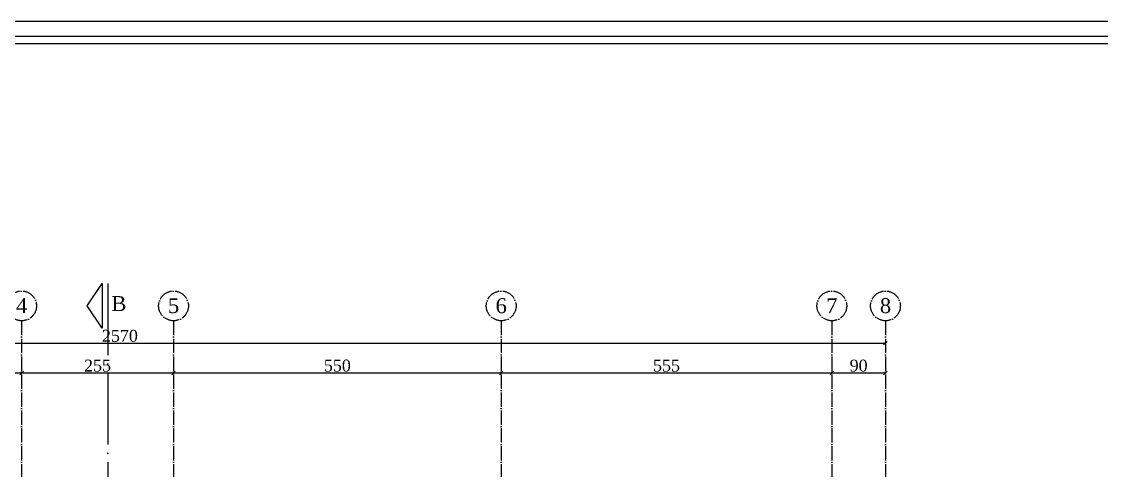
# Model space of a CAD drawing. Header units: centimetres. Extents: x -1107 to 35418, y 13584 to 18329.
# Drawn here: x 6538 to 8350, y 16333 to 17087 of the extents above; entities that cross this region are included whole.
import ezdxf

# ---------------------------------------------------------------- set-up
doc = ezdxf.new("R2010")
doc.units = ezdxf.units.CM
doc.linetypes.add('ACAD_ISO04W100', pattern=[30, 24, -3, 0, -3])
doc.layers.add('YLZ-AKS', color=7, linetype='ACAD_ISO04W100', lineweight=5, true_color=0x2e2f36)
for name, color, linetype in [('YLZ-Kesit Çizgisi', 10, 'Continuous'), ('YLZ-PAFTA', 165, 'Continuous'), ('YLZ-YAZI', 113, 'Continuous')]:
    doc.layers.add(name, color=color, linetype=linetype)
doc.layers.add('YLZ-TEFRİŞ', color=191, linetype='Continuous', lineweight=20)
doc.layers.add('YLZ-ÖLÇÜ', color=251, linetype='Continuous', lineweight=5)
doc.styles.add('ARIAL', font='times.ttf')
doc.dimstyles.new('YLZ - Dış Ölçü', dxfattribs={"dimscale": 2, "dimtxt": 10, "dimasz": 3, "dimexe": 1.25, "dimexo": 1, "dimgap": 1, "dimtad": 1, "dimdec": 1, "dimrnd": 0.5, "dimtxsty": 'ARIAL', "dimblk": 'OBLIQUE', "dimcen": 1, "dimclrd": 250, "dimclre": 250, "dimclrt": 150, "dimadec": 0, "dimazin": 0, "dimtfac": 1, "dimtdec": 1, "dimtmove": 1, "dimatfit": 3, "dimldrblk": 'OBLIQUE', "dimfxl": 5, "dimfxlon": 1, "dimarcsym": 0})

# ---------------------------------------------------------------- blocks, each defined once
blk = doc.blocks.new('Aks')
at = {"layer": 'YLZ-AKS'}
for p, q in [((480230.8, 4514449.6), (480230.8, 4513204.6)), ((480485.8, 4514449.6), (480485.8, 4513204.6)), ((481035.8, 4514449.6), (481035.8, 4513204.6)), ((481590.8, 4514449.6), (481590.8, 4513204.6)), ((481680.8, 4514449.6), (481680.8, 4513204.6))]:
    blk.add_line(p, q, dxfattribs=at)
for centre in [(480230.8, 4514474.6), (480485.8, 4514474.6), (481035.8, 4514474.6), (481590.8, 4514474.6), (481680.8, 4514474.6)]:
    blk.add_circle(centre, 25, dxfattribs=at)
at = {"layer": 'YLZ-Kesit Çizgisi', "linetype": 'ACAD_ISO04W100', "ltscale": 5}
blk.add_line((480375.8, 4514512.1), (480375.8, 4513142.1), dxfattribs=at)
blk.add_lwpolyline([(480365.8, 4514437.1), (480340.8, 4514474.6), (480365.8, 4514512.1), (480365.8, 4514437.1)], dxfattribs=at)
at = {"layer": 'YLZ-Kesit Çizgisi', "linetype": 'ACAD_ISO04W100', "ltscale": 5, "insert": (480381.6, 4514491), "char_height": 25, "attachment_point": 1, "style": 'ARIAL'}
blk.add_mtext_dynamic_manual_height_columns('B', width=209.742, gutter_width=12.5, heights=[104], dxfattribs=at)
at = {"layer": 'YLZ-YAZI', "char_height": 25, "attachment_point": 1, "style": 'ARIAL'}
for s, heights, insert in [('\\pxqc;4', [8.55], (480215.1, 4514487.5)), ('\\pxqc;5', [8.55], (480470.1, 4514487.5)), ('\\pxqc;6', [17.4], (481020.1, 4514487.5)), ('\\pxqc;7', [8.55], (481575.1, 4514487.5)), ('\\pxqc;8', [8.55], (481665.1, 4514487.5))]:
    blk.add_mtext_dynamic_manual_height_columns(s, width=31.519, gutter_width=12.5, heights=heights, dxfattribs=dict(at, insert=insert))
blk = doc.blocks.new('_Oblique')
at = {"color": 0, "linetype": 'ByBlock', "lineweight": -2}
blk.add_line((-0.5, -0.5), (0.5, 0.5), dxfattribs=at)
blk = doc.blocks.new('*D5553')
at = {"layer": 'Defpoints', "color": 0, "transparency": 16777216}
for p in [(7342.7, 16496.9), (7897.7, 16496.9), (7897.7, 16496.9)]:
    blk.add_point(p, dxfattribs=at)
at = {"layer": 'YLZ-ÖLÇÜ', "color": 250, "lineweight": -2, "transparency": 16777216}
for p, q in [((7342.7, 16496.9), (7342.7, 16499.4)), ((7342.7, 16496.9), (7897.7, 16496.9)), ((7897.7, 16496.9), (7897.7, 16499.4))]:
    blk.add_line(p, q, dxfattribs=at)
at = {"layer": 'YLZ-ÖLÇÜ', "color": 250, "lineweight": -2, "transparency": 16777216, "xscale": 6, "yscale": 6, "zscale": 6, "rotation": 180}
blk.add_blockref('_Oblique', (7342.7, 16496.9), dxfattribs=at)
at = {"layer": 'YLZ-ÖLÇÜ', "color": 250, "lineweight": -2, "transparency": 16777216, "xscale": 6, "yscale": 6, "zscale": 6}
blk.add_blockref('_Oblique', (7897.7, 16496.9), dxfattribs=at)
at = {"layer": 'YLZ-ÖLÇÜ', "color": 150, "transparency": 16777216, "insert": (7620.2, 16509.1), "char_height": 20, "attachment_point": 5, "style": 'ARIAL'}
blk.add_mtext('555', dxfattribs=at)
blk = doc.blocks.new('*D5554')
at = {"layer": 'Defpoints', "color": 0, "transparency": 16777216}
for p in [(7897.7, 16496.9), (7987.7, 16496.9), (7987.7, 16496.9)]:
    blk.add_point(p, dxfattribs=at)
at = {"layer": 'YLZ-ÖLÇÜ', "color": 250, "lineweight": -2, "transparency": 16777216}
for p, q in [((7897.7, 16496.9), (7897.7, 16499.4)), ((7897.7, 16496.9), (7987.7, 16496.9)), ((7987.7, 16496.9), (7987.7, 16499.4))]:
    blk.add_line(p, q, dxfattribs=at)
at = {"layer": 'YLZ-ÖLÇÜ', "color": 250, "lineweight": -2, "transparency": 16777216, "xscale": 6, "yscale": 6, "zscale": 6, "rotation": 180}
blk.add_blockref('_Oblique', (7897.7, 16496.9), dxfattribs=at)
at = {"layer": 'YLZ-ÖLÇÜ', "color": 250, "lineweight": -2, "transparency": 16777216, "xscale": 6, "yscale": 6, "zscale": 6}
blk.add_blockref('_Oblique', (7987.7, 16496.9), dxfattribs=at)
at = {"layer": 'YLZ-ÖLÇÜ', "color": 150, "transparency": 16777216, "insert": (7942.7, 16509.1), "char_height": 20, "attachment_point": 5, "style": 'ARIAL'}
blk.add_mtext('90', dxfattribs=at)
blk = doc.blocks.new('*D5559')
at = {"layer": 'Defpoints', "color": 0, "transparency": 16777216}
for p in [(6182.7, 16496.9), (6537.7, 16496.9), (6537.7, 16496.9)]:
    blk.add_point(p, dxfattribs=at)
at = {"layer": 'YLZ-ÖLÇÜ', "color": 250, "lineweight": -2, "transparency": 16777216}
for p, q in [((6182.7, 16496.9), (6182.7, 16499.4)), ((6182.7, 16496.9), (6537.7, 16496.9)), ((6537.7, 16496.9), (6537.7, 16499.4))]:
    blk.add_line(p, q, dxfattribs=at)
at = {"layer": 'YLZ-ÖLÇÜ', "color": 250, "lineweight": -2, "transparency": 16777216, "xscale": 6, "yscale": 6, "zscale": 6, "rotation": 180}
blk.add_blockref('_Oblique', (6182.7, 16496.9), dxfattribs=at)
at = {"layer": 'YLZ-ÖLÇÜ', "color": 250, "lineweight": -2, "transparency": 16777216, "xscale": 6, "yscale": 6, "zscale": 6}
blk.add_blockref('_Oblique', (6537.7, 16496.9), dxfattribs=at)
at = {"layer": 'YLZ-ÖLÇÜ', "color": 150, "transparency": 16777216, "insert": (6360.2, 16509.1), "char_height": 20, "attachment_point": 5, "style": 'ARIAL'}
blk.add_mtext('355', dxfattribs=at)
blk = doc.blocks.new('*D5560')
at = {"layer": 'Defpoints', "color": 0, "transparency": 16777216}
for p in [(6537.7, 16496.9), (6792.7, 16496.9), (6792.7, 16496.9)]:
    blk.add_point(p, dxfattribs=at)
at = {"layer": 'YLZ-ÖLÇÜ', "color": 250, "lineweight": -2, "transparency": 16777216}
for p, q in [((6537.7, 16496.9), (6537.7, 16499.4)), ((6537.7, 16496.9), (6792.7, 16496.9)), ((6792.7, 16496.9), (6792.7, 16499.4))]:
    blk.add_line(p, q, dxfattribs=at)
at = {"layer": 'YLZ-ÖLÇÜ', "color": 250, "lineweight": -2, "transparency": 16777216, "xscale": 6, "yscale": 6, "zscale": 6, "rotation": 180}
blk.add_blockref('_Oblique', (6537.7, 16496.9), dxfattribs=at)
at = {"layer": 'YLZ-ÖLÇÜ', "color": 250, "lineweight": -2, "transparency": 16777216, "xscale": 6, "yscale": 6, "zscale": 6}
blk.add_blockref('_Oblique', (6792.7, 16496.9), dxfattribs=at)
at = {"layer": 'YLZ-ÖLÇÜ', "color": 150, "transparency": 16777216, "insert": (6665.2, 16509.1), "char_height": 20, "attachment_point": 5, "style": 'ARIAL'}
blk.add_mtext('255', dxfattribs=at)
blk = doc.blocks.new('*D5561')
at = {"layer": 'Defpoints', "color": 0, "transparency": 16777216}
for p in [(6792.7, 16496.9), (7342.7, 16496.9), (7342.7, 16496.9)]:
    blk.add_point(p, dxfattribs=at)
at = {"layer": 'YLZ-ÖLÇÜ', "color": 250, "lineweight": -2, "transparency": 16777216}
for p, q in [((6792.7, 16496.9), (6792.7, 16499.4)), ((6792.7, 16496.9), (7342.7, 16496.9)), ((7342.7, 16496.9), (7342.7, 16499.4))]:
    blk.add_line(p, q, dxfattribs=at)
at = {"layer": 'YLZ-ÖLÇÜ', "color": 250, "lineweight": -2, "transparency": 16777216, "xscale": 6, "yscale": 6, "zscale": 6, "rotation": 180}
blk.add_blockref('_Oblique', (6792.7, 16496.9), dxfattribs=at)
at = {"layer": 'YLZ-ÖLÇÜ', "color": 250, "lineweight": -2, "transparency": 16777216, "xscale": 6, "yscale": 6, "zscale": 6}
blk.add_blockref('_Oblique', (7342.7, 16496.9), dxfattribs=at)
at = {"layer": 'YLZ-ÖLÇÜ', "color": 150, "transparency": 16777216, "insert": (7067.7, 16509.1), "char_height": 20, "attachment_point": 5, "style": 'ARIAL'}
blk.add_mtext('550', dxfattribs=at)
blk = doc.blocks.new('*D5580')
at = {"layer": 'Defpoints', "color": 0, "transparency": 16777216}
for p in [(5417.7, 16546.9), (7987.7, 16546.9), (7987.7, 16546.9)]:
    blk.add_point(p, dxfattribs=at)
at = {"layer": 'YLZ-ÖLÇÜ', "color": 250, "lineweight": -2, "transparency": 16777216}
for p, q in [((5417.7, 16546.9), (5417.7, 16549.4)), ((7987.7, 16546.9), (7987.7, 16549.4)), ((5417.7, 16546.9), (7987.7, 16546.9))]:
    blk.add_line(p, q, dxfattribs=at)
at = {"layer": 'YLZ-ÖLÇÜ', "color": 250, "lineweight": -2, "transparency": 16777216, "xscale": 6, "yscale": 6, "zscale": 6, "rotation": 180}
blk.add_blockref('_Oblique', (5417.7, 16546.9), dxfattribs=at)
at = {"layer": 'YLZ-ÖLÇÜ', "color": 250, "lineweight": -2, "transparency": 16777216, "xscale": 6, "yscale": 6, "zscale": 6}
blk.add_blockref('_Oblique', (7987.7, 16546.9), dxfattribs=at)
at = {"layer": 'YLZ-ÖLÇÜ', "color": 150, "transparency": 16777216, "insert": (6702.7, 16559.1), "char_height": 20, "attachment_point": 5, "style": 'ARIAL'}
blk.add_mtext('2570', dxfattribs=at)
blk = doc.blocks.new('Dış Ölçü')
at = {"layer": 'YLZ-ÖLÇÜ'}
dim = blk.add_aligned_dim(p1=(5417.71, 16546.94), p2=(7987.71, 16546.94), distance=0, dimstyle='YLZ - Dış Ölçü', dxfattribs=at)
dim.commit()
dim.dimension.update_dxf_attribs({"geometry": '*D5580', "text_midpoint": (6702.71, 16559.14)})
for base, p1, p2, picture, middle in [((6537.71, 16496.94), (6182.71, 16496.94), (6537.71, 16496.94), '*D5559', (6360.21, 16509.11)), ((6792.71, 16496.94), (6537.71, 16496.94), (6792.71, 16496.94), '*D5560', (6665.21, 16509.11)), ((7342.71, 16496.94), (6792.71, 16496.94), (7342.71, 16496.94), '*D5561', (7067.71, 16509.11)), ((7897.71, 16496.94), (7342.71, 16496.94), (7897.71, 16496.94), '*D5553', (7620.21, 16509.11)), ((7987.71, 16496.94), (7897.71, 16496.94), (7987.71, 16496.94), '*D5554', (7942.71, 16509.14))]:
    dim = blk.add_linear_dim(base=base, p1=p1, p2=p2, angle=180, dimstyle='YLZ - Dış Ölçü', dxfattribs=at)
    dim.commit()
    dim.dimension.update_dxf_attribs({"geometry": picture, "text_midpoint": middle})

msp = doc.modelspace()

# ---------------------------------------------------------------- linework, layer by layer
at = {"layer": 'YLZ-PAFTA'}
for points in [[(4942.71, 14836.94), (18347.71, 14836.94), (18347.71, 17086.94), (4942.71, 17086.94)], [(4967.71, 14861.94), (18322.71, 14861.94), (18322.71, 17061.94), (4967.71, 17061.94)], [(4980.21, 14874.44), (18310.21, 14874.44), (18310.21, 17049.44), (4980.21, 17049.44)]]:
    msp.add_lwpolyline(points, close=True, dxfattribs=at)

# ---------------------------------------------------------------- block references
at = {"layer": 'YLZ-TEFRİŞ'}
msp.add_blockref('Aks', (-473693.07, -4497865.12), dxfattribs=at)
at = {"layer": 'YLZ-ÖLÇÜ'}
msp.add_blockref('Dış Ölçü', (0, 0), dxfattribs=at)

doc.saveas('drawing.dxf')
